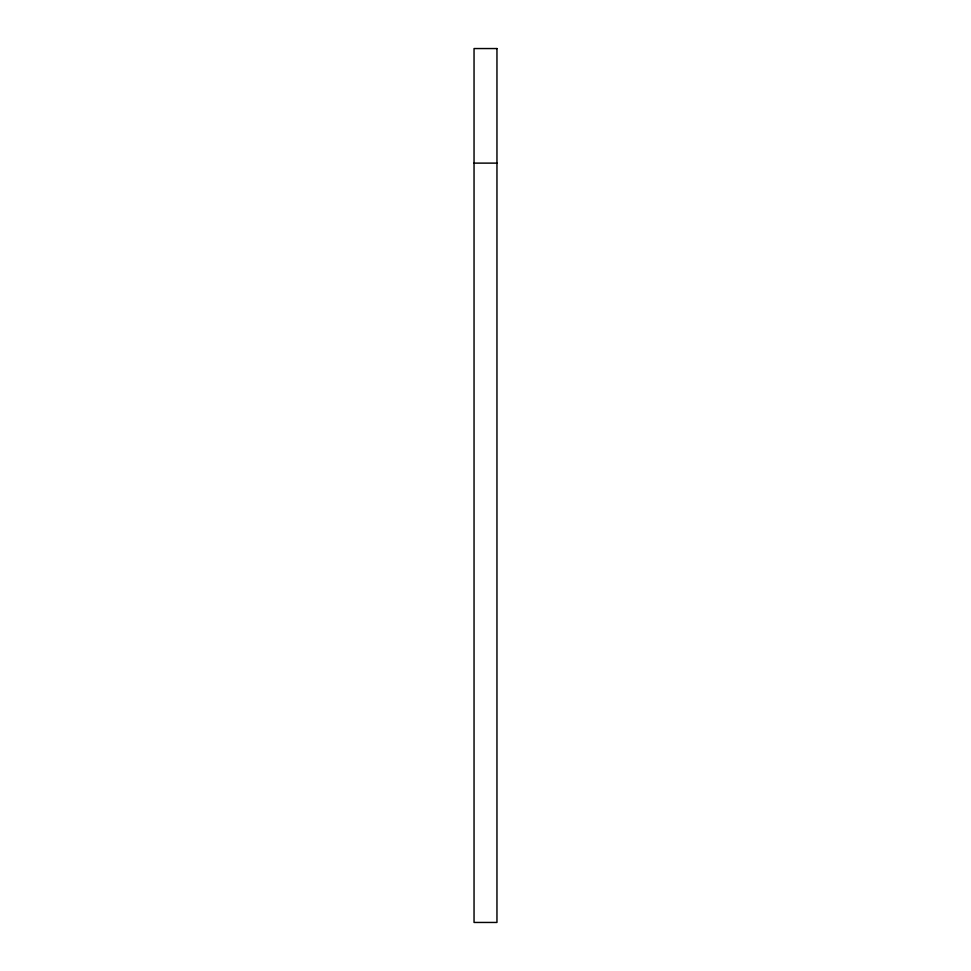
<?xml version="1.0" encoding="UTF-8"?>
<svg xmlns="http://www.w3.org/2000/svg" width="971" height="971" viewBox="0 0 971 971"><rect width="100%" height="100%" fill="white"/><g stroke="black" fill="none" stroke-linecap="round" stroke-linejoin="round"><path stroke-width="1.46" d="M474.042 163.116L496.958 163.116M496.958 48.55L474.042 48.55L474.042 922.45L496.958 922.45L496.958 48.55"/></g></svg>
